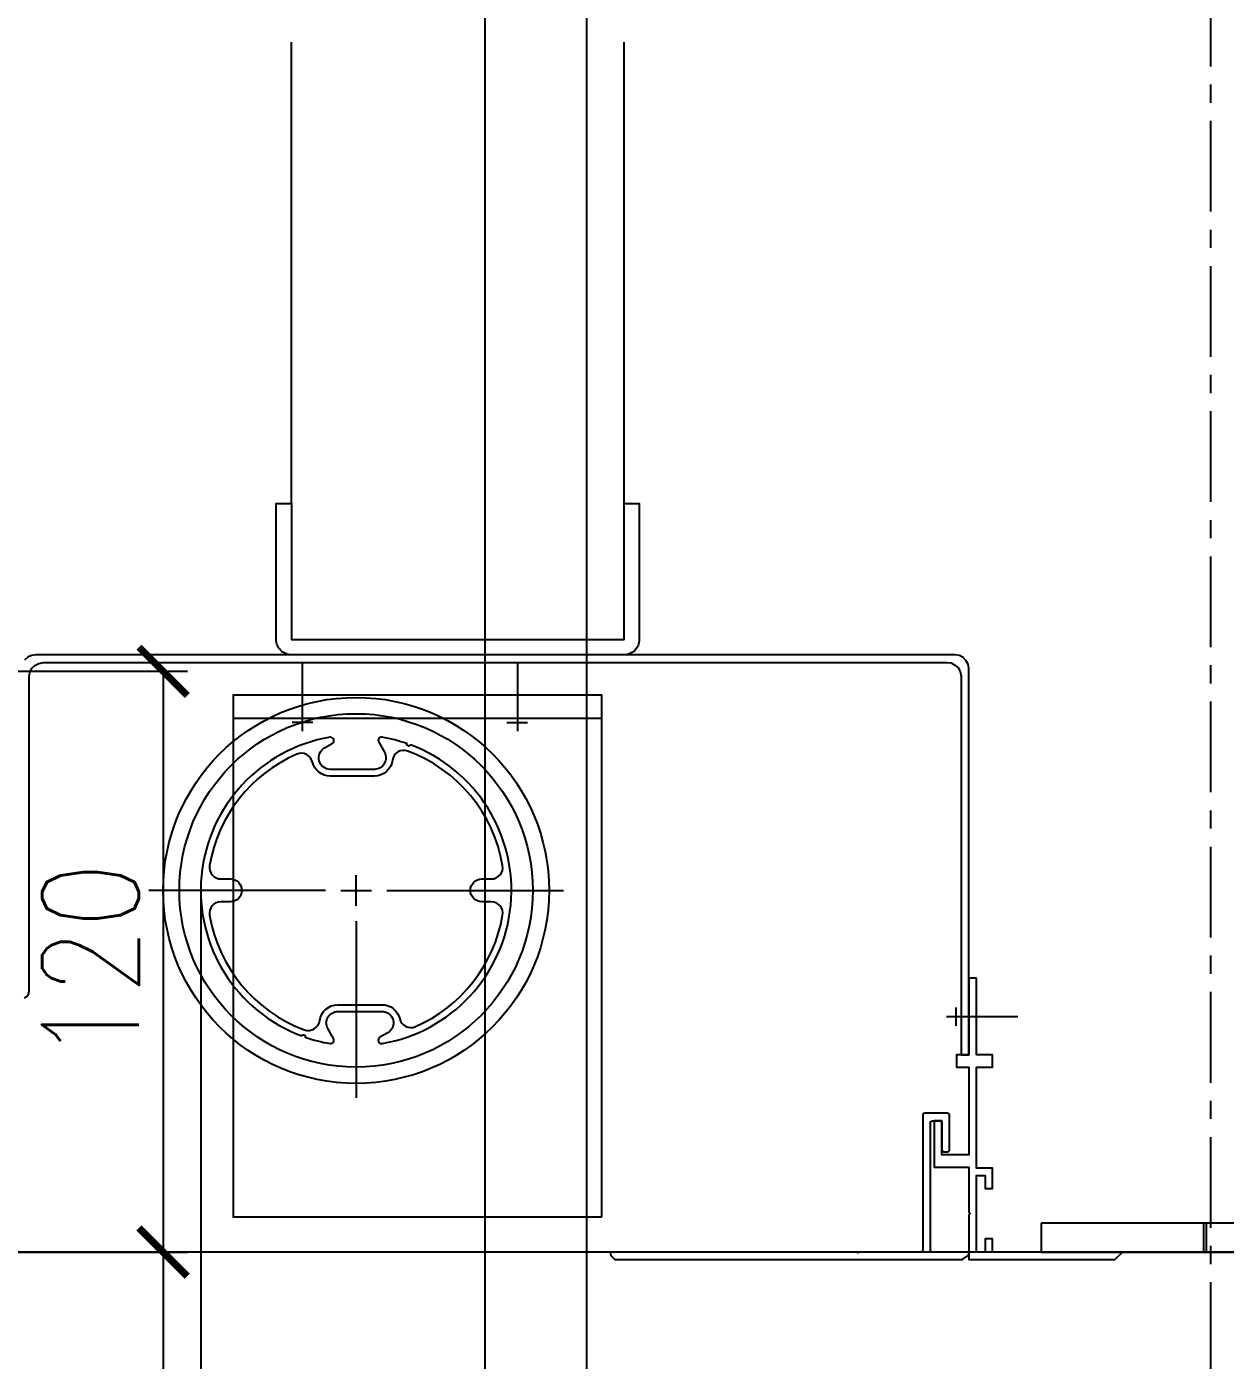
# Model space of a CAD drawing. Extents: x -3378 to 102197, y -3799 to 48702.
# Drawn here: x 59106.4 to 59354.1, y 17075.7 to 17351.3 of the extents above; entities that cross this region are included whole.
import ezdxf

# ---------------------------------------------------------------- set-up
doc = ezdxf.new("R2010")
doc.units = 0
doc.linetypes.add('CENTER', pattern=[2, 1.25, -0.25, 0.25, -0.25])
for name, color, linetype in [('DIM', 173, 'Continuous'), ('中心線 CENTER', 6, 'CENTER'), ('結構體 STRUCTURAL', 154, 'Continuous'), ('螺絲、螺栓', 4, 'Continuous'), ('視覺模型鋁擠型暫替', 4, 'Continuous'), ('鋁擠型 AL. EXTRUSION', 3, 'Continuous')]:
    doc.layers.add(name, color=color, linetype=linetype)
doc.layers.add('不顯示', color=254, linetype='Continuous', plot=False)
doc.styles.add('GM_ANNO_TEXT', font='simplex.shx', dxfattribs={"width": 0.8})
doc.dimstyles.new('GM_DIM', dxfattribs={"dimscale": 0, "dimtxt": 20, "dimasz": 10, "dimexe": 5, "dimexo": 5, "dimgap": 5, "dimtad": 1, "dimdec": 0, "dimdsep": 46, "dimtxsty": 'GM_ANNO_TEXT', "dimblk": 'ARCHTICK', "dimcen": 0, "dimclrd": 4, "dimclre": 4, "dimclrt": 10, "dimadec": 0, "dimazin": 2, "dimtfac": 1, "dimtdec": 0, "dimtix": 1, "dimtofl": 0, "dimtmove": 2, "dimatfit": 3, "dimfxl": 1.5, "dimarcsym": 1})

# ---------------------------------------------------------------- blocks, each defined once
blk = doc.blocks.new('ASC-Facade Detail W1 & W2$0$CW_C1$0$NR-54')
for points in [[(-0.212, 1.246, 0.766396), (-0.442, -1.184, -0.994084), (-0.414, -1.194, 0.041271), (-0.212, -1.246, 0.632567), (-0.184, -1.205), (-0.23, -1.124, -0.575047), (-0.149, -0.985), (0.211, -0.985, -0.768251), (0.257, -1.159), (0.194, -1.195, 0.837568), (0.212, -1.246, 0.766396), (0.442, 1.184, -0.994084), (0.414, 1.194, 0.041271), (0.212, 1.246, 0.632567), (0.184, 1.205), (0.23, 1.124, -0.575047), (0.149, 0.985), (-0.211, 0.985, -0.768251), (-0.257, 1.159), (-0.194, 1.195, 0.837568)], [(-1.192, 0.202, 0.464153), (-1.1, 0.093), (-1.023, 0.093, -1), (-1.023, -0.093), (-1.1, -0.093, 0.464153), (-1.192, -0.202, 0.268255), (-0.42, -1.134, 0.481314), (-0.296, -1.059, -0.376214), (-0.149, -0.93), (0.211, -0.93, -0.348452), (0.355, -1.044, 0.468335), (0.483, -1.108, 0.253356), (1.192, -0.202, 0.464153), (1.1, -0.093), (1.023, -0.093, -1), (1.023, 0.093), (1.1, 0.093, 0.464153), (1.192, 0.202, 0.268255), (0.42, 1.134, 0.481314), (0.296, 1.059, -0.376214), (0.149, 0.93), (-0.211, 0.93, -0.348452), (-0.355, 1.044, 0.468335), (-0.483, 1.108, 0.253356)]]:
    blk.add_lwpolyline(points, format="xyb", close=True)
blk = doc.blocks.new('CW WINDOW SHADING')
at = {"layer": '鋁擠型 AL. EXTRUSION'}
for p, q in [((182.85, 85), (-3.68, 85)), ((51.35, 83.12), (51.35, 69.19)), ((95.8, 83.12), (95.8, 69.19)), ((113.26, 71.86), (37.06, 71.86)), ((53.51, 71.01), (49.24, 71.01)), ((93.64, 71.01), (97.91, 71.01)), ((62.46, 33.12), (62.46, 39.47)), ((56.11, 36.3), (19.6, 36.3)), ((22.58, 36.3), (22.58, -80.3)), ((30.36, 36.3), (30.36, -197.94)), ((59.29, 36.3), (65.64, 36.3)), ((68.81, 36.3), (105.32, 36.3)), ((62.46, 29.95), (62.46, -6.57)), ((186.37, 12.07), (186.37, 8.3)), ((199.2, 10.18), (184.49, 10.18))]:
    blk.add_line(p, q, dxfattribs=at)
blk.add_lwpolyline([(-6.05, 14.04), (-5.55, 14.38), (-5.21, 14.89), (-5.12, 15.48), (-5.12, 80.43), (-4.95, 81.36), (-4.53, 82.21), (-3.94, 82.8), (-3.09, 83.22), (-2.16, 83.39), (184.51, 83.39), (185.45, 83.31), (186.21, 82.88), (186.89, 82.29), (187.31, 81.53), (187.48, 80.6), (187.48, 2.34), (189.09, 2.34), (189.09, 82.21), (188.92, 83.05), (188.49, 83.81), (187.9, 84.41), (187.14, 84.83), (186.29, 85), (-3.68, 85), (-4.61, 84.83), (-5.38, 84.49), (-6.05, 83.9)], dxfattribs=at)
for points in [[(113.26, -31.18), (113.26, 76.62), (37.06, 76.62), (37.06, -31.18)], [(190.66, 18.18), (189.09, 18.18), (189.09, 2.33), (186.55, 2.33), (186.55, -0.21), (189.09, -0.21), (189.09, -18.32), (183.52, -18.32), (183.52, -11.34), (181.95, -11.34), (181.95, -20.86), (189.09, -20.86), (189.09, -30.22), (189.34, -30.48), (189.09, -30.73), (189.09, -40), (219.26, -40), (220.84, -38.43), (194.01, -38.43), (194.01, -35.73), (192.44, -35.73), (192.44, -38.43), (190.66, -38.43), (190.66, -22.64), (192.44, -22.64), (192.44, -25.33), (194.01, -25.33), (194.01, -21.07), (190.66, -21.07), (190.66, -0.21), (194.01, -0.21), (194.01, 2.33), (190.66, 2.33), (190.66, 18.18)]]:
    blk.add_lwpolyline(points, close=True, dxfattribs=at)
blk.add_lwpolyline([(116.17, -40), (182.73, -40), (183.61, -40), (187.6, -40, 0.153915), (187.83, -39.93), (188.92, -39.16, 0.73323), (188.69, -38.43), (187.51, -38.43), (183.61, -38.43), (182.73, -38.43), (181.54, -38.43, -0.414214), (181.14, -38.02), (181.14, -11.75, -0.414214), (181.54, -11.34), (182.34, -11.34), (183.12, -11.34, -0.414214), (183.52, -11.75), (183.52, -13.14), (183.52, -17.29, 0.414214), (183.93, -17.7), (184.69, -17.7, 0.414214), (185.1, -17.29), (185.1, -16.73), (185.1, -10.17, 0.414214), (184.69, -9.76), (179.97, -9.76, 0.414214), (179.56, -10.17), (179.56, -37.13), (179.56, -38.02, -0.414214), (179.16, -38.43), (178.53, -38.43), (177.97, -38.43), (166.43, -38.43), (166.3, -38.55, -0.414214), (166.05, -38.55), (165.92, -38.43), (118, -38.43), (115.41, -38.43, 0.668179), (115.12, -39.12), (115.88, -39.88, 0.198912), (116.17, -40)], format="xyb", dxfattribs=at)
for radius in [39.88, 36.51]:
    blk.add_circle((62.46, 36.3), radius, dxfattribs=at)
at = {"layer": '鋁擠型 AL. EXTRUSION', "xscale": 25.39999999850988, "yscale": 25.39999999850988, "zscale": 25.39999999850988}
blk.add_blockref('ASC-Facade Detail W1 & W2$0$CW_C1$0$NR-54', (62.46, 36.3), dxfattribs=at)
blk = doc.blocks.new('6t 矽酸鈣板')
at = {"layer": '結構體 STRUCTURAL', "ltscale": 50}
h = blk.add_hatch(dxfattribs=at)
h.set_pattern_fill('JIS_LC_20', color=256, scale=2, angle=45)
h.set_pattern_definition([(90, (-51370.39, -83265.073), (-40, 0), []), (90, (-51369.823, -83264.507), (-40, 0), [])])
h.paths.add_polyline_path([(11600, 6), (214.93, 6), (214.93, 0), (11600, 0)])
at = {"layer": '結構體 STRUCTURAL'}
blk.add_lwpolyline([(214.93, 6), (214.93, 0), (11600, 0), (11600, 6)], close=True, dxfattribs=at)
blk.add_blockref('CW WINDOW SHADING', (10.91, 38.43, 0))
blk = doc.blocks.new('_ArchTick')
at = {"color": 0, "linetype": 'ByBlock', "const_width": 0.15}
blk.add_lwpolyline([(-0.5, -0.5), (0.5, 0.5)], dxfattribs=at)
blk = doc.blocks.new('*D841')
at = {"layer": 'Defpoints', "color": 0, "ltscale": 10, "transparency": 16777216}
for p in [(59066.47, 17218.09, 0), (59066.47, 17098.09), (59134.61, 17098.09)]:
    blk.add_point(p, dxfattribs=at)
at = {"layer": 'DIM', "color": 4, "lineweight": -2, "ltscale": 10, "transparency": 16777216}
for p, q in [((59071.47, 17218.09), (59139.61, 17218.09)), ((59134.61, 17218.09), (59134.61, 17098.09)), ((59071.47, 17098.09), (59139.61, 17098.09))]:
    blk.add_line(p, q, dxfattribs=at)
at = {"layer": 'DIM', "color": 4, "lineweight": -2, "ltscale": 10, "transparency": 16777216, "xscale": 10, "yscale": 10, "zscale": 10}
for p, rotation in [((59134.61, 17218.09), 90), ((59134.61, 17098.09), 270)]:
    blk.add_blockref('_ArchTick', p, dxfattribs=dict(at, rotation=rotation))
at = {"layer": 'DIM', "color": 10, "ltscale": 10, "transparency": 16777216, "insert": (59119.61, 17158.09), "char_height": 20, "attachment_point": 5, "rotation": 90, "style": 'GM_ANNO_TEXT', "bg_fill": 3, "box_fill_scale": 1.1, "bg_fill_color": 256, "bg_fill_true_color": 13158600, "bg_fill_transparency": 0}
blk.add_mtext('120', dxfattribs=at)

msp = doc.modelspace()

# ---------------------------------------------------------------- linework, layer by layer
at = {"layer": '不顯示'}
for p, q in [((59161.11, 17252.76, 0), (59161.11, 17348.085, 0)), ((59229.86, 17252.76, 0), (59229.86, 17348.085, 0))]:
    msp.add_line(p, q, dxfattribs=at)
at = {"layer": '不顯示', "elevation": 0}
msp.add_lwpolyline([(59161.11, 17252.76), (59161.11, 17224.635), (59229.86, 17224.635), (59229.86, 17252.76), (59232.985, 17252.76), (59232.985, 17224.635, -0.4142136), (59229.86, 17221.51), (59161.11, 17221.51, -0.4142136), (59157.985, 17224.635), (59157.985, 17252.76)], format="xyb", close=True, dxfattribs=at)
at = {"layer": '中心線 CENTER', "ltscale": 15}
msp.add_line((59351.111, 4443.085, 0), (59351.111, 19870.216, 0), dxfattribs=at)
at = {"layer": '結構體 STRUCTURAL'}
for p, q in [((59201.111, 18243.085, 0), (59201.111, 6179.085)), ((59222.111, 18243.085, 0), (59222.111, 6179.085))]:
    msp.add_line(p, q, dxfattribs=at)
at = {"layer": '視覺模型鋁擠型暫替', "color": 1, "linetype": 'Continuous'}
msp.add_line((64801.113, 17098.085, 0), (59101.111, 17098.085, 0), dxfattribs=at)

# ---------------------------------------------------------------- block references
at = {"layer": '螺絲、螺栓'}
msp.add_blockref('6t 矽酸鈣板', (59101.111, 17098.085, 0), dxfattribs=at)

# ---------------------------------------------------------------- next in the draw order: dimensions: what is measured, and where the dimension line sits
at = {"layer": 'DIM', "ltscale": 10}
dim = msp.add_linear_dim(base=(59134.607, 17098.086), p1=(59066.473, 17218.086, 0), p2=(59066.473, 17098.086), angle=90, dimstyle='GM_DIM', override={"dimscale": 1, "dimfxl": 10, "dimtfill": 1, "dimtfillclr": 1}, dxfattribs=at)
dim.commit()
dim.dimension.update_dxf_attribs({"geometry": '*D841', "text_midpoint": (59119.607, 17158.086)})

doc.saveas('drawing.dxf')
